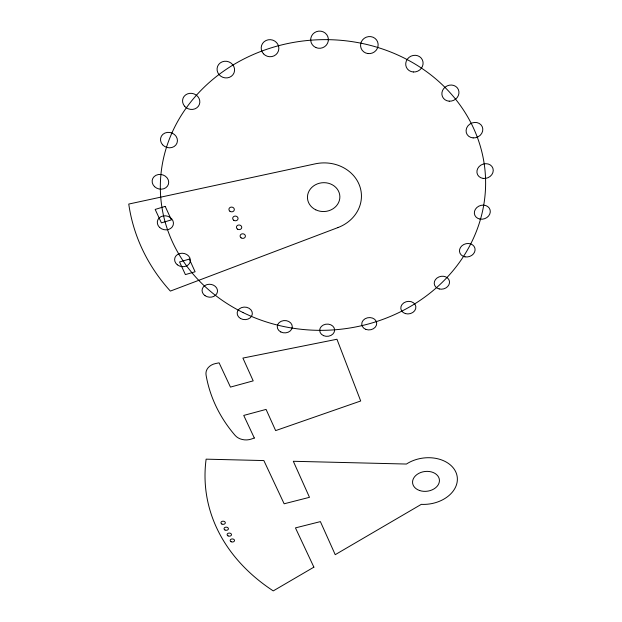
<?xml version="1.0" encoding="UTF-8"?>
<svg xmlns="http://www.w3.org/2000/svg" width="622" height="622" viewBox="0 0 622 622"><rect width="100%" height="100%" fill="white"/><g stroke="black" fill="none" stroke-linecap="round" stroke-linejoin="round"><path stroke-width="0.93" d="M313.885 567.155L273.26 590.9A221.93 164.348 -7.6 0 1 206.123 459.16L263.86 460.568L284.145 503.789L309.484 497.32L293.32 461.283L406.423 464.043A31.497 23.177 -7.5 0 1 456.307 473.225A31.497 23.177 -7.5 0 1 421.312 504.349L335.227 554.676L320.392 521.617L295.458 527.891L313.885 567.155M338.026 227.543L170.366 291.088A195.557 174.891 -3.5 0 1 128.754 204.055L315.222 163.843A37.833 33.674 -3.5 0 1 359.679 185.931A37.833 33.674 -3.5 0 1 338.026 227.543M254.328 438.02L251.296 439.078A12.914 9.905 1.7 0 1 235.116 435.4A181.414 145.96 -7 0 1 206.053 374.988A13.443 10.667 4 0 1 215.686 363.52L219.092 362.836L230.459 387.094L253.193 380.866L242.907 358.078L336.953 339.254L360.698 400.988L275.647 430.603L266.076 409.408L243.738 415.426L254.328 438.02M165.227 206.38L155.173 209.42L161.417 222.878L171.392 219.885L165.227 206.38M189.321 259.11L179.548 261.971L185.403 274.597L195.106 271.767L189.321 259.11M419.687 490.548A13.497 9.929 -7.5 0 0 439.435 480.223A13.497 9.929 -7.5 0 0 418.878 473.334A13.497 9.929 -7.5 0 0 419.687 490.548M243.116 312.594A162.707 145.284 -3.5 0 0 485.611 181.507A162.707 145.284 -3.5 0 0 240.185 60.909A162.707 145.284 -3.5 0 0 243.116 312.594M219.061 74.624A8.832 8.288 20.3 0 0 234.035 72.836A8.832 8.288 20.3 0 0 224.387 61.29A8.832 8.288 20.3 0 0 219.061 74.624M184.625 106.261A8.731 7.985 20.3 0 0 199.343 104.519A8.731 7.985 20.3 0 0 189.624 93.362A8.731 7.985 20.3 0 0 184.625 106.261M162.591 144.77A8.56 7.651 18.4 0 0 176.99 143.076A8.56 7.651 18.4 0 0 167.334 132.4A8.56 7.651 18.4 0 0 162.591 144.77M154.614 186.693A8.358 7.301 15.8 0 0 168.445 184.159A8.358 7.301 15.8 0 0 158.213 174.564A8.358 7.301 15.8 0 0 154.614 186.693M159.691 227.496A8.14 6.982 12.8 0 0 173.196 225.055A8.14 6.982 12.8 0 0 163.228 215.927A8.14 6.982 12.8 0 0 159.691 227.496M177.317 264.785A7.93 6.694 9.7 0 0 190.254 261.629A7.93 6.694 9.7 0 0 179.945 253.488A7.93 6.694 9.7 0 0 177.317 264.785M205.05 295.683A7.744 6.461 6.5 0 0 217.443 291.873A7.744 6.461 6.5 0 0 206.862 284.643A7.744 6.461 6.5 0 0 205.05 295.683M240.426 318.448A7.604 6.282 3.3 0 0 252.322 314.017A7.604 6.282 3.3 0 0 241.507 307.618A7.604 6.282 3.3 0 0 240.426 318.448M280.81 331.961A7.511 6.173 0.1 0 0 292.278 326.923A7.511 6.173 0.1 0 0 281.222 321.271A7.511 6.173 0.1 0 0 280.81 331.961M323.533 335.647A7.48 6.134 -3.1 0 0 334.628 329.979A7.48 6.134 -3.1 0 0 323.308 325.026A7.48 6.134 -3.1 0 0 323.533 335.647M365.93 329.411A7.503 6.166 -6.3 0 0 376.699 323.075A7.503 6.166 -6.3 0 0 365.06 318.767A7.503 6.166 -6.3 0 0 365.93 329.411M405.357 313.581A7.581 6.259 -9.5 0 0 415.83 306.514A7.581 6.259 -9.5 0 0 403.818 302.852A7.581 6.259 -9.5 0 0 405.357 313.581M439.225 288.95A7.713 6.422 -12.7 0 0 449.411 281.09A7.713 6.422 -12.7 0 0 436.955 278.073A7.713 6.422 -12.7 0 0 439.225 288.95M465.031 256.847A7.892 6.64 -15.9 0 0 474.889 248.116A7.892 6.64 -15.9 0 0 461.944 245.76A7.892 6.64 -15.9 0 0 465.031 256.847M479.943 219.084A8.102 6.92 -19 0 0 490.105 209.956A8.102 6.92 -19 0 0 476.895 207.484A8.102 6.92 -19 0 0 479.943 219.084M483.201 178.413A8.319 7.239 -22 0 0 492.904 168.274A8.319 7.239 -22 0 0 479.119 166.556A8.319 7.239 -22 0 0 483.201 178.413M473.155 137.913A8.529 7.581 -24.8 0 0 482.252 126.733A8.529 7.581 -24.8 0 0 467.923 125.877A8.529 7.581 -24.8 0 0 473.155 137.913M449.208 101.184A8.708 7.923 -26.9 0 0 458.352 89.537A8.708 7.923 -26.9 0 0 443.688 88.619A8.708 7.923 -26.9 0 0 449.208 101.184M413.335 71.989A8.825 8.234 -27.5 0 0 422.416 59.961A8.825 8.234 -27.5 0 0 407.464 58.997A8.825 8.234 -27.5 0 0 413.335 71.989M367.851 53.554A8.864 8.483 -23.7 0 0 377.608 41.884A8.864 8.483 -23.7 0 0 362.587 39.839A8.864 8.483 -23.7 0 0 367.851 53.554M315.836 47.536A8.856 8.599 -6.5 0 0 328.346 38.852A8.856 8.599 -6.5 0 0 314.421 32.709A8.856 8.599 -6.5 0 0 315.836 47.536M263.471 53.811A8.856 8.521 14.4 0 0 278.431 50.95A8.856 8.521 14.4 0 0 268.144 39.816A8.856 8.521 14.4 0 0 263.471 53.811M315.766 209.816A16.211 14.423 -3.5 0 0 339.869 196.7A16.211 14.423 -3.5 0 0 315.346 184.827A16.211 14.423 -3.5 0 0 315.766 209.816M231.127 541.739A2.177 1.547 1.4 0 0 234.517 540.611A2.177 1.547 1.4 0 0 231.407 539.072A2.177 1.547 1.4 0 0 231.127 541.739M228.08 535.9A2.185 1.555 1.6 0 0 231.485 534.764A2.185 1.555 1.6 0 0 228.344 533.209A2.185 1.555 1.6 0 0 228.08 535.9M221.891 524.058A2.208 1.586 1.9 0 0 225.327 522.908A2.208 1.586 1.9 0 0 222.155 521.329A2.208 1.586 1.9 0 0 221.891 524.058M225.001 530.006A2.193 1.571 1.8 0 0 228.414 528.863A2.193 1.571 1.8 0 0 225.265 527.293A2.193 1.571 1.8 0 0 225.001 530.006M233.709 220.227A2.69 2.348 6.6 0 0 238.032 218.843A2.69 2.348 6.6 0 0 234.385 216.215A2.69 2.348 6.6 0 0 233.709 220.227M229.953 211.278A2.706 2.371 7.3 0 0 234.3 209.878A2.706 2.371 7.3 0 0 230.63 207.219A2.706 2.371 7.3 0 0 229.953 211.278M237.425 229.09A2.675 2.325 5.9 0 0 241.725 227.714A2.675 2.325 5.9 0 0 238.109 225.117A2.675 2.325 5.9 0 0 237.425 229.09M241.095 237.853A2.659 2.301 5.2 0 0 245.379 236.492A2.659 2.301 5.2 0 0 241.787 233.919A2.659 2.301 5.2 0 0 241.095 237.853"/></g></svg>
